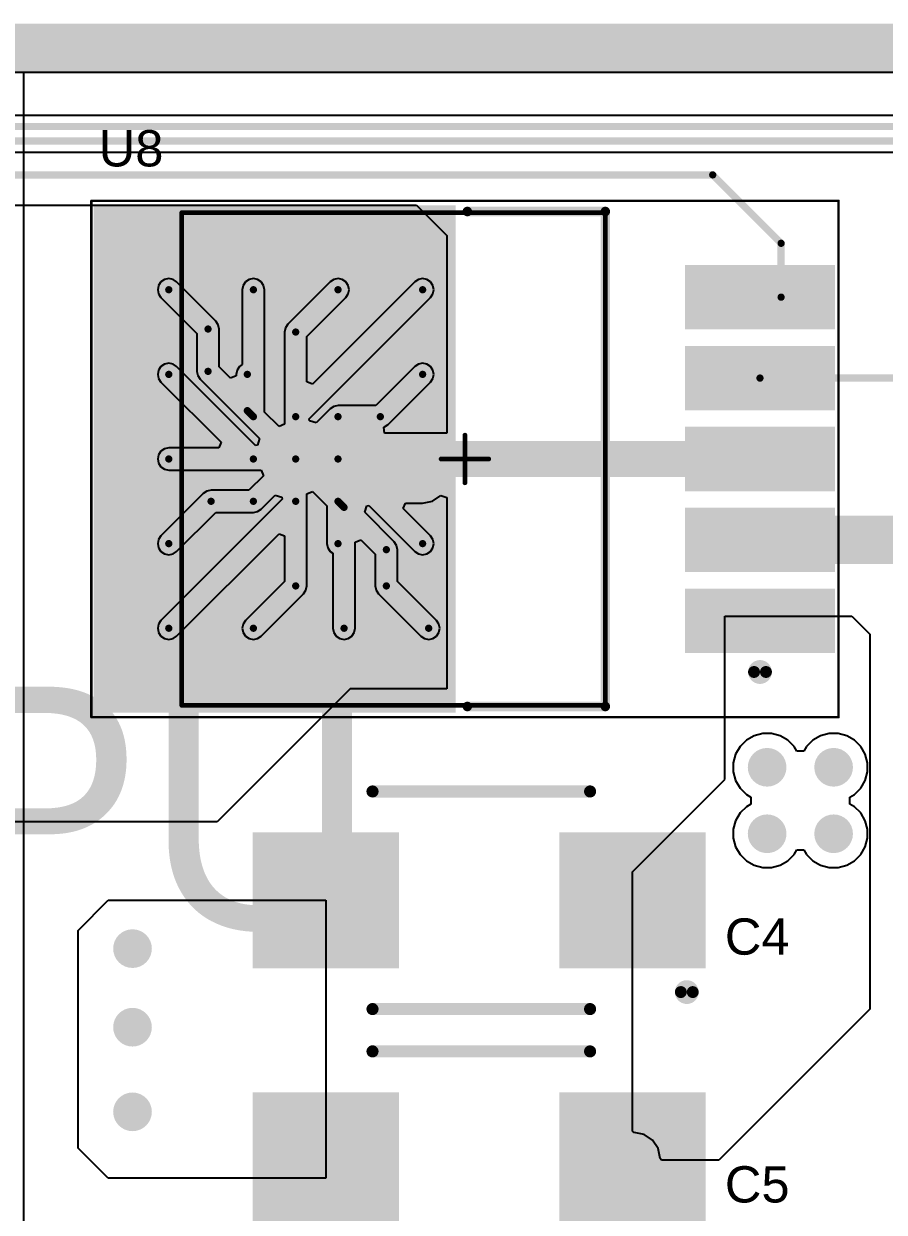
# Model space of a CAD drawing. Header units: millimetres. Extents: x -0.02 to 3.95, y -0.02 to 3.95.
# Drawn here: x 1.905 to 2.617, y 2.972 to 3.955 of the extents above; entities that cross this region are included whole.
import ezdxf

# ---------------------------------------------------------------- set-up
doc = ezdxf.new("R2010")
doc.units = ezdxf.units.MM
doc.header["$MEASUREMENT"] = 0
for name, color, linetype in [('BottomLayer', 5, 'Continuous'), ('InternalPlane1', 76, 'Continuous'), ('InternalPlane2', 16, 'Continuous'), ('Mechanical13', 56, 'Continuous'), ('Mechanical15', 56, 'Continuous'), ('TopLayer', 1, 'Continuous'), ('TopOverlay', 2, 'Continuous'), ('TopPaste', 8, 'Continuous'), ('TopSolder', 216, 'Continuous'), ('ViaHoleLayer', 16, 'Continuous')]:
    doc.layers.add(name, color=color, linetype=linetype)
doc.styles.add('Arial', font='', dxfattribs={"height": 0.2})
doc.styles.add('SciFly', font='', dxfattribs={"height": 0.2})
doc.styles.get('Arial').set_extended_font_data('Arial')
doc.styles.get('SciFly').set_extended_font_data('SciFly')

# ---------------------------------------------------------------- blocks, each defined once
blk = doc.blocks.new('2917__7343_M_______55')
at = {"layer": 'TopLayer'}
for points in [[(-0.05453, 0.0502), (0.05453, 0.0502), (0.05453, -0.0502), (-0.05453, -0.0502)], [(0.19902, 0.0502), (0.30807, 0.0502), (0.30807, -0.0502), (0.19902, -0.0502)]]:
    blk.add_hatch(color=1, dxfattribs=at).paths.add_polyline_path(points)
at = {"layer": 'TopPaste'}
for points in [[(-0.05453, 0.0502), (0.05453, 0.0502), (0.05453, -0.0502), (-0.05453, -0.0502)], [(0.19902, 0.0502), (0.30807, 0.0502), (0.30807, -0.0502), (0.19902, -0.0502)]]:
    blk.add_hatch(color=8, dxfattribs=at).paths.add_polyline_path(points)
at = {"layer": 'TopSolder'}
for points in [[(-0.06053, 0.0562), (0.06053, 0.0562), (0.06053, -0.0562), (-0.06053, -0.0562)], [(0.19302, 0.0562), (0.31407, 0.0562), (0.31407, -0.0562), (0.19302, -0.0562)]]:
    blk.add_hatch(color=216, dxfattribs=at).paths.add_polyline_path(points)
at = {"layer": 'TopOverlay', "const_width": 0.01}
for points in [[(0.215, 0.09), (0.035, 0.09)], [(0.215, -0.09), (0.035, -0.09)]]:
    blk.add_lwpolyline(points, dxfattribs=at)
at = {"layer": 'TopOverlay'}
for points, const_width in [([(0.0325, 0.09, 1), (0.0375, 0.09, 1)], 0.005), ([(0.2125, 0.09, 1), (0.2175, 0.09, 1)], 0.005), ([(-0.04008, 0.07594, 1), (-0.04992, 0.07594, 1)], 0.00984), ([(-0.05238, 0.07594, 1), (-0.04746, 0.07594, 1)], 0.00492), ([(-0.04254, 0.07594, 1), (-0.03762, 0.07594, 1)], 0.00492), ([(0.0325, -0.09, 1), (0.0375, -0.09, 1)], 0.005), ([(0.2125, -0.09, 1), (0.2175, -0.09, 1)], 0.005)]:
    blk.add_lwpolyline(points, format="xyb", close=True, dxfattribs=dict(at, const_width=const_width))
blk = doc.blocks.new('DPAK170P1435X457_6N_60')
at = {"layer": 'TopLayer'}
for points in [[(0.01378, -0.20374), (0.01378, 0.20374), (0.30118, 0.20374), (0.30118, -0.20374)], [(-0.3002, 0.11319), (-0.3002, 0.15453), (-0.18799, 0.15453), (-0.18799, 0.11319)], [(-0.3002, 0.04626), (-0.3002, 0.0876), (-0.18799, 0.0876), (-0.18799, 0.04626)], [(-0.3002, -0.02067), (-0.3002, 0.02067), (-0.18799, 0.02067), (-0.18799, -0.02067)], [(-0.3002, -0.0876), (-0.3002, -0.04626), (-0.18799, -0.04626), (-0.18799, -0.0876)], [(-0.3002, -0.15453), (-0.3002, -0.11319), (-0.18799, -0.11319), (-0.18799, -0.15453)]]:
    blk.add_hatch(color=1, dxfattribs=at).paths.add_polyline_path(points)
at = {"layer": 'TopPaste'}
for points in [[(0.01378, -0.20374), (0.01378, 0.20374), (0.30118, 0.20374), (0.30118, -0.20374)], [(-0.3002, 0.11319), (-0.3002, 0.15453), (-0.18799, 0.15453), (-0.18799, 0.11319)], [(-0.3002, 0.04626), (-0.3002, 0.0876), (-0.18799, 0.0876), (-0.18799, 0.04626)], [(-0.3002, -0.02067), (-0.3002, 0.02067), (-0.18799, 0.02067), (-0.18799, -0.02067)], [(-0.3002, -0.0876), (-0.3002, -0.04626), (-0.18799, -0.04626), (-0.18799, -0.0876)], [(-0.3002, -0.15453), (-0.3002, -0.11319), (-0.18799, -0.11319), (-0.18799, -0.15453)]]:
    blk.add_hatch(color=8, dxfattribs=at).paths.add_polyline_path(points)
at = {"layer": 'TopSolder'}
for points in [[(0.00778, -0.20974), (0.00778, 0.20974), (0.30718, 0.20974), (0.30718, -0.20974)], [(-0.3062, 0.10719), (-0.3062, 0.16053), (-0.18199, 0.16053), (-0.18199, 0.10719)], [(-0.3062, 0.04026), (-0.3062, 0.0936), (-0.18199, 0.0936), (-0.18199, 0.04026)], [(-0.3062, -0.02667), (-0.3062, 0.02667), (-0.18199, 0.02667), (-0.18199, -0.02667)], [(-0.3062, -0.0936), (-0.3062, -0.04026), (-0.18199, -0.04026), (-0.18199, -0.0936)], [(-0.3062, -0.16053), (-0.3062, -0.10719), (-0.18199, -0.10719), (-0.18199, -0.16053)]]:
    blk.add_hatch(color=216, dxfattribs=at).paths.add_polyline_path(points)
at = {"layer": 'Mechanical13', "const_width": 0.00394}
for points in [[(-0.11614, 0.20374), (-0.11614, -0.20374)], [(0.23425, 0.20374), (-0.11614, 0.20374)], [(0.23425, 0.20374), (0.23425, -0.20374)], [(0.23425, -0.20374), (-0.11614, -0.20374)]]:
    blk.add_lwpolyline(points, dxfattribs=at)
at = {"layer": 'Mechanical13', "const_width": 0.00197}
for points in [[(-0.11713, 0.20374, 1), (-0.11516, 0.20374, 1)], [(-0.11713, 0.20374, 1), (-0.11516, 0.20374, 1)], [(0.23327, 0.20374, 1), (0.23524, 0.20374, 1)], [(0.23327, 0.20374, 1), (0.23524, 0.20374, 1)], [(-0.11713, -0.20374, 1), (-0.11516, -0.20374, 1)], [(-0.11713, -0.20374, 1), (-0.11516, -0.20374, 1)], [(0.23327, -0.20374, 1), (0.23524, -0.20374, 1)], [(0.23327, -0.20374, 1), (0.23524, -0.20374, 1)]]:
    blk.add_lwpolyline(points, format="xyb", close=True, dxfattribs=at)
at = {"layer": 'Mechanical15'}
for points, const_width in [([(-0.30906, 0.21358), (-0.30906, -0.21358)], 0.00197), ([(0.30906, 0.21358), (-0.30906, 0.21358)], 0.00197), ([(0.30906, 0.21358), (0.30906, -0.21358)], 0.00197), ([(0, 0.01969), (0, -0.01969)], 0.00394), ([(0.01969, 0), (-0.01969, 0)], 0.00394), ([(0.30906, -0.21358), (-0.30906, -0.21358)], 0.00197)]:
    blk.add_lwpolyline(points, dxfattribs=dict(at, const_width=const_width))
for points, const_width in [([(-0.30955, 0.21358, 1), (-0.30856, 0.21358, 1)], 0.000984), ([(-0.30955, 0.21358, 1), (-0.30856, 0.21358, 1)], 0.000984), ([(0.30856, 0.21358, 1), (0.30955, 0.21358, 1)], 0.000984), ([(0.30856, 0.21358, 1), (0.30955, 0.21358, 1)], 0.000984), ([(-0.00098, 0.01969, 1), (0.00098, 0.01969, 1)], 0.00197), ([(-0.02067, 0, 1), (-0.0187, 0, 1)], 0.00197), ([(0.0187, 0, 1), (0.02067, 0, 1)], 0.00197), ([(-0.00098, -0.01969, 1), (0.00098, -0.01969, 1)], 0.00197), ([(-0.30955, -0.21358, 1), (-0.30856, -0.21358, 1)], 0.000984), ([(-0.30955, -0.21358, 1), (-0.30856, -0.21358, 1)], 0.000984), ([(0.30856, -0.21358, 1), (0.30955, -0.21358, 1)], 0.000984), ([(0.30856, -0.21358, 1), (0.30955, -0.21358, 1)], 0.000984)]:
    blk.add_lwpolyline(points, format="xyb", close=True, dxfattribs=dict(at, const_width=const_width))
at = {"layer": 'TopOverlay', "const_width": 0.00787}
for points in [[(-0.00197, 0.20472), (-0.11614, 0.20472)], [(-0.11614, 0.20472), (-0.11614, -0.20472)], [(-0.00197, -0.20472), (-0.11614, -0.20472)]]:
    blk.add_lwpolyline(points, dxfattribs=at)
at = {"layer": 'TopOverlay'}
for points, const_width in [([(-0.11811, 0.20472, 1), (-0.11417, 0.20472, 1)], 0.00394), ([(-0.11811, 0.20472, 1), (-0.11417, 0.20472, 1)], 0.00394), ([(-0.00394, 0.20472, 1), (0, 0.20472, 1)], 0.00394), ([(-0.23917, 0.17618, 1), (-0.24902, 0.17618, 1)], 0.00984), ([(-0.25148, 0.17618, 1), (-0.24656, 0.17618, 1)], 0.00492), ([(-0.24163, 0.17618, 1), (-0.23671, 0.17618, 1)], 0.00492), ([(-0.11811, -0.20472, 1), (-0.11417, -0.20472, 1)], 0.00394), ([(-0.11811, -0.20472, 1), (-0.11417, -0.20472, 1)], 0.00394), ([(-0.00394, -0.20472, 1), (0, -0.20472, 1)], 0.00394)]:
    blk.add_lwpolyline(points, format="xyb", close=True, dxfattribs=dict(at, const_width=const_width))
blk = doc.blocks.new('2917__7343_M_______107')
at = {"layer": 'TopLayer'}
for points in [[(-0.05453, 0.0502), (0.05453, 0.0502), (0.05453, -0.0502), (-0.05453, -0.0502)], [(0.19902, 0.0502), (0.30807, 0.0502), (0.30807, -0.0502), (0.19902, -0.0502)]]:
    blk.add_hatch(color=1, dxfattribs=at).paths.add_polyline_path(points)
at = {"layer": 'TopPaste'}
for points in [[(-0.05453, 0.0502), (0.05453, 0.0502), (0.05453, -0.0502), (-0.05453, -0.0502)], [(0.19902, 0.0502), (0.30807, 0.0502), (0.30807, -0.0502), (0.19902, -0.0502)]]:
    blk.add_hatch(color=8, dxfattribs=at).paths.add_polyline_path(points)
at = {"layer": 'TopSolder'}
for points in [[(-0.06053, 0.0562), (0.06053, 0.0562), (0.06053, -0.0562), (-0.06053, -0.0562)], [(0.19302, 0.0562), (0.31407, 0.0562), (0.31407, -0.0562), (0.19302, -0.0562)]]:
    blk.add_hatch(color=216, dxfattribs=at).paths.add_polyline_path(points)
at = {"layer": 'TopOverlay', "const_width": 0.01}
for points in [[(0.215, 0.09), (0.035, 0.09)], [(0.215, -0.09), (0.035, -0.09)]]:
    blk.add_lwpolyline(points, dxfattribs=at)
at = {"layer": 'TopOverlay'}
for points, const_width in [([(0.0325, 0.09, 1), (0.0375, 0.09, 1)], 0.005), ([(0.2125, 0.09, 1), (0.2175, 0.09, 1)], 0.005), ([(-0.04008, 0.07594, 1), (-0.04992, 0.07594, 1)], 0.00984), ([(-0.05238, 0.07594, 1), (-0.04746, 0.07594, 1)], 0.00492), ([(-0.04254, 0.07594, 1), (-0.03762, 0.07594, 1)], 0.00492), ([(0.0325, -0.09, 1), (0.0375, -0.09, 1)], 0.005), ([(0.2125, -0.09, 1), (0.2175, -0.09, 1)], 0.005)]:
    blk.add_lwpolyline(points, format="xyb", close=True, dxfattribs=dict(at, const_width=const_width))

msp = doc.modelspace()

# ---------------------------------------------------------------- hatches: boundary and pattern name
at = {"layer": 'BottomLayer'}
h = msp.add_hatch(color=5, dxfattribs=at)
edge = h.paths.add_edge_path()
edge.add_arc((2.025, 3.735), 0.016, 0, 360)
h = msp.add_hatch(color=5, dxfattribs=at)
edge = h.paths.add_edge_path()
edge.add_arc((2.095, 3.735), 0.016, 0, 360)
h = msp.add_hatch(color=5, dxfattribs=at)
edge = h.paths.add_edge_path()
edge.add_arc((2.165, 3.735), 0.016, 0, 360)
h = msp.add_hatch(color=5, dxfattribs=at)
edge = h.paths.add_edge_path()
edge.add_arc((2.235, 3.735), 0.016, 0, 360)
h = msp.add_hatch(color=5, dxfattribs=at)
edge = h.paths.add_edge_path()
edge.add_arc((2.025, 3.665), 0.016, 0, 360)
h = msp.add_hatch(color=5, dxfattribs=at)
edge = h.paths.add_edge_path()
edge.add_arc((2.09, 3.665), 0.016, 0, 360)
h = msp.add_hatch(color=5, dxfattribs=at)
edge = h.paths.add_edge_path()
edge.add_arc((2.165, 3.665), 0.016, 0, 360)
h = msp.add_hatch(color=5, dxfattribs=at)
edge = h.paths.add_edge_path()
edge.add_arc((2.235, 3.665), 0.016, 0, 360)
h = msp.add_hatch(color=5, dxfattribs=at)
edge = h.paths.add_edge_path()
edge.add_arc((2.025, 3.595), 0.016, 0, 360)
h = msp.add_hatch(color=5, dxfattribs=at)
edge = h.paths.add_edge_path()
edge.add_arc((2.095, 3.595), 0.016, 0, 360)
h = msp.add_hatch(color=5, dxfattribs=at)
edge = h.paths.add_edge_path()
edge.add_arc((2.165, 3.595), 0.016, 0, 360)
h = msp.add_hatch(color=5, dxfattribs=at)
edge = h.paths.add_edge_path()
edge.add_arc((2.235, 3.595), 0.016, 0, 360)
h = msp.add_hatch(color=5, dxfattribs=at)
edge = h.paths.add_edge_path()
edge.add_arc((2.025, 3.525), 0.016, 0, 360)
h = msp.add_hatch(color=5, dxfattribs=at)
edge = h.paths.add_edge_path()
edge.add_arc((2.095, 3.525), 0.016, 0, 360)
h = msp.add_hatch(color=5, dxfattribs=at)
edge = h.paths.add_edge_path()
edge.add_arc((2.165, 3.525), 0.016, 0, 360)
h = msp.add_hatch(color=5, dxfattribs=at)
edge = h.paths.add_edge_path()
edge.add_arc((2.235, 3.525), 0.016, 0, 360)
h = msp.add_hatch(color=5, dxfattribs=at)
edge = h.paths.add_edge_path()
edge.add_arc((2.025, 3.455), 0.016, 0, 360)
h = msp.add_hatch(color=5, dxfattribs=at)
edge = h.paths.add_edge_path()
edge.add_arc((2.095, 3.455), 0.016, 0, 360)
h = msp.add_hatch(color=5, dxfattribs=at)
edge = h.paths.add_edge_path()
edge.add_arc((2.165, 3.455), 0.016, 0, 360)
h = msp.add_hatch(color=5, dxfattribs=at)
edge = h.paths.add_edge_path()
edge.add_arc((2.235, 3.455), 0.016, 0, 360)
h = msp.add_hatch(color=5, dxfattribs=at)
edge = h.paths.add_edge_path()
edge.add_arc((2.52, 3.34), 0.016, 0, 360)
h = msp.add_hatch(color=5, dxfattribs=at)
edge = h.paths.add_edge_path()
edge.add_arc((2.575, 3.34), 0.016, 0, 360)
h = msp.add_hatch(color=5, dxfattribs=at)
edge = h.paths.add_edge_path()
edge.add_arc((2.52, 3.285), 0.016, 0, 360)
h = msp.add_hatch(color=5, dxfattribs=at)
edge = h.paths.add_edge_path()
edge.add_arc((2.575, 3.285), 0.016, 0, 360)
h = msp.add_hatch(color=5, dxfattribs=at)
edge = h.paths.add_edge_path()
edge.add_arc((1.995, 3.19), 0.016, 0, 360)
h = msp.add_hatch(color=5, dxfattribs=at)
edge = h.paths.add_edge_path()
edge.add_arc((1.995, 3.125), 0.016, 0, 360)
h = msp.add_hatch(color=5, dxfattribs=at)
edge = h.paths.add_edge_path()
edge.add_arc((1.995, 3.055), 0.016, 0, 360)
at = {"layer": 'InternalPlane1'}
h = msp.add_hatch(color=76, dxfattribs=at)
edge = h.paths.add_edge_path()
edge.add_arc((2.52, 3.34), 0.01584, 0, 360)
h = msp.add_hatch(color=76, dxfattribs=at)
edge = h.paths.add_edge_path()
edge.add_arc((2.575, 3.34), 0.01584, 0, 360)
h = msp.add_hatch(color=76, dxfattribs=at)
edge = h.paths.add_edge_path()
edge.add_arc((2.52, 3.285), 0.01584, 0, 360)
h = msp.add_hatch(color=76, dxfattribs=at)
edge = h.paths.add_edge_path()
edge.add_arc((2.575, 3.285), 0.01584, 0, 360)
at = {"layer": 'InternalPlane2'}
h = msp.add_hatch(color=16, dxfattribs=at)
edge = h.paths.add_edge_path()
edge.add_arc((2.025, 3.735), 0.01584, 0, 360)
h = msp.add_hatch(color=16, dxfattribs=at)
edge = h.paths.add_edge_path()
edge.add_arc((2.095, 3.735), 0.01584, 0, 360)
h = msp.add_hatch(color=16, dxfattribs=at)
edge = h.paths.add_edge_path()
edge.add_arc((2.165, 3.735), 0.01584, 0, 360)
h = msp.add_hatch(color=16, dxfattribs=at)
edge = h.paths.add_edge_path()
edge.add_arc((2.235, 3.735), 0.01584, 0, 360)
h = msp.add_hatch(color=16, dxfattribs=at)
edge = h.paths.add_edge_path()
edge.add_arc((2.025, 3.665), 0.01584, 0, 360)
h = msp.add_hatch(color=16, dxfattribs=at)
edge = h.paths.add_edge_path()
edge.add_arc((2.09, 3.665), 0.01584, 0, 360)
h = msp.add_hatch(color=16, dxfattribs=at)
edge = h.paths.add_edge_path()
edge.add_arc((2.165, 3.665), 0.01584, 0, 360)
h = msp.add_hatch(color=16, dxfattribs=at)
edge = h.paths.add_edge_path()
edge.add_arc((2.235, 3.665), 0.01584, 0, 360)
h = msp.add_hatch(color=16, dxfattribs=at)
edge = h.paths.add_edge_path()
edge.add_arc((2.025, 3.595), 0.01584, 0, 360)
h = msp.add_hatch(color=16, dxfattribs=at)
edge = h.paths.add_edge_path()
edge.add_arc((2.095, 3.595), 0.01584, 0, 360)
h = msp.add_hatch(color=16, dxfattribs=at)
edge = h.paths.add_edge_path()
edge.add_arc((2.165, 3.595), 0.01584, 0, 360)
h = msp.add_hatch(color=16, dxfattribs=at)
edge = h.paths.add_edge_path()
edge.add_arc((2.235, 3.595), 0.01584, 0, 360)
h = msp.add_hatch(color=16, dxfattribs=at)
edge = h.paths.add_edge_path()
edge.add_arc((2.025, 3.525), 0.01584, 0, 360)
h = msp.add_hatch(color=16, dxfattribs=at)
edge = h.paths.add_edge_path()
edge.add_arc((2.095, 3.525), 0.01584, 0, 360)
h = msp.add_hatch(color=16, dxfattribs=at)
edge = h.paths.add_edge_path()
edge.add_arc((2.165, 3.525), 0.01584, 0, 360)
h = msp.add_hatch(color=16, dxfattribs=at)
edge = h.paths.add_edge_path()
edge.add_arc((2.235, 3.525), 0.01584, 0, 360)
h = msp.add_hatch(color=16, dxfattribs=at)
edge = h.paths.add_edge_path()
edge.add_arc((2.025, 3.455), 0.01584, 0, 360)
h = msp.add_hatch(color=16, dxfattribs=at)
edge = h.paths.add_edge_path()
edge.add_arc((2.095, 3.455), 0.01584, 0, 360)
h = msp.add_hatch(color=16, dxfattribs=at)
edge = h.paths.add_edge_path()
edge.add_arc((2.165, 3.455), 0.01584, 0, 360)
h = msp.add_hatch(color=16, dxfattribs=at)
edge = h.paths.add_edge_path()
edge.add_arc((2.235, 3.455), 0.01584, 0, 360)
h = msp.add_hatch(color=16, dxfattribs=at)
edge = h.paths.add_edge_path()
edge.add_arc((1.995, 3.19), 0.01584, 0, 360)
h = msp.add_hatch(color=16, dxfattribs=at)
edge = h.paths.add_edge_path()
edge.add_arc((1.995, 3.125), 0.01584, 0, 360)
h = msp.add_hatch(color=16, dxfattribs=at)
edge = h.paths.add_edge_path()
edge.add_arc((1.995, 3.055), 0.01584, 0, 360)
at = {"layer": 'TopLayer'}
h = msp.add_hatch(color=1, dxfattribs=at)
edge = h.paths.add_edge_path()
edge.add_arc((2.025, 3.735), 0.016, 0, 360)
h = msp.add_hatch(color=1, dxfattribs=at)
edge = h.paths.add_edge_path()
edge.add_arc((2.095, 3.735), 0.016, 0, 360)
h = msp.add_hatch(color=1, dxfattribs=at)
edge = h.paths.add_edge_path()
edge.add_arc((2.165, 3.735), 0.016, 0, 360)
h = msp.add_hatch(color=1, dxfattribs=at)
edge = h.paths.add_edge_path()
edge.add_arc((2.235, 3.735), 0.016, 0, 360)
h = msp.add_hatch(color=1, dxfattribs=at)
edge = h.paths.add_edge_path()
edge.add_arc((2.025, 3.665), 0.016, 0, 360)
h = msp.add_hatch(color=1, dxfattribs=at)
edge = h.paths.add_edge_path()
edge.add_arc((2.09, 3.665), 0.016, 0, 360)
h = msp.add_hatch(color=1, dxfattribs=at)
edge = h.paths.add_edge_path()
edge.add_arc((2.165, 3.665), 0.016, 0, 360)
h = msp.add_hatch(color=1, dxfattribs=at)
edge = h.paths.add_edge_path()
edge.add_arc((2.235, 3.665), 0.016, 0, 360)
h = msp.add_hatch(color=1, dxfattribs=at)
edge = h.paths.add_edge_path()
edge.add_arc((2.025, 3.595), 0.016, 0, 360)
h = msp.add_hatch(color=1, dxfattribs=at)
edge = h.paths.add_edge_path()
edge.add_arc((2.095, 3.595), 0.016, 0, 360)
h = msp.add_hatch(color=1, dxfattribs=at)
edge = h.paths.add_edge_path()
edge.add_arc((2.165, 3.595), 0.016, 0, 360)
h = msp.add_hatch(color=1, dxfattribs=at)
edge = h.paths.add_edge_path()
edge.add_arc((2.235, 3.595), 0.016, 0, 360)
h = msp.add_hatch(color=1, dxfattribs=at)
edge = h.paths.add_edge_path()
edge.add_arc((2.025, 3.525), 0.016, 0, 360)
h = msp.add_hatch(color=1, dxfattribs=at)
edge = h.paths.add_edge_path()
edge.add_arc((2.095, 3.525), 0.016, 0, 360)
h = msp.add_hatch(color=1, dxfattribs=at)
edge = h.paths.add_edge_path()
edge.add_arc((2.165, 3.525), 0.016, 0, 360)
h = msp.add_hatch(color=1, dxfattribs=at)
edge = h.paths.add_edge_path()
edge.add_arc((2.235, 3.525), 0.016, 0, 360)
h = msp.add_hatch(color=1, dxfattribs=at)
edge = h.paths.add_edge_path()
edge.add_arc((2.025, 3.455), 0.016, 0, 360)
h = msp.add_hatch(color=1, dxfattribs=at)
edge = h.paths.add_edge_path()
edge.add_arc((2.095, 3.455), 0.016, 0, 360)
h = msp.add_hatch(color=1, dxfattribs=at)
edge = h.paths.add_edge_path()
edge.add_arc((2.165, 3.455), 0.016, 0, 360)
h = msp.add_hatch(color=1, dxfattribs=at)
edge = h.paths.add_edge_path()
edge.add_arc((2.235, 3.455), 0.016, 0, 360)
h = msp.add_hatch(color=1, dxfattribs=at)
edge = h.paths.add_edge_path()
edge.add_arc((2.52, 3.34), 0.016, 0, 360)
h = msp.add_hatch(color=1, dxfattribs=at)
edge = h.paths.add_edge_path()
edge.add_arc((2.575, 3.34), 0.016, 0, 360)
h = msp.add_hatch(color=1, dxfattribs=at)
edge = h.paths.add_edge_path()
edge.add_arc((2.52, 3.285), 0.016, 0, 360)
h = msp.add_hatch(color=1, dxfattribs=at)
edge = h.paths.add_edge_path()
edge.add_arc((2.575, 3.285), 0.016, 0, 360)
h = msp.add_hatch(color=1, dxfattribs=at)
edge = h.paths.add_edge_path()
edge.add_arc((1.995, 3.19), 0.016, 0, 360)
h = msp.add_hatch(color=1, dxfattribs=at)
edge = h.paths.add_edge_path()
edge.add_arc((1.995, 3.125), 0.016, 0, 360)
h = msp.add_hatch(color=1, dxfattribs=at)
edge = h.paths.add_edge_path()
edge.add_arc((1.995, 3.055), 0.016, 0, 360)
at = {"layer": 'ViaHoleLayer'}
h = msp.add_hatch(color=16, dxfattribs=at)
edge = h.paths.add_edge_path()
edge.add_arc((2.025, 3.735), 0.00984, 0, 360)
h = msp.add_hatch(color=16, dxfattribs=at)
edge = h.paths.add_edge_path()
edge.add_arc((2.095, 3.735), 0.00984, 0, 360)
h = msp.add_hatch(color=16, dxfattribs=at)
edge = h.paths.add_edge_path()
edge.add_arc((2.165, 3.735), 0.00984, 0, 360)
h = msp.add_hatch(color=16, dxfattribs=at)
edge = h.paths.add_edge_path()
edge.add_arc((2.235, 3.735), 0.00984, 0, 360)
h = msp.add_hatch(color=16, dxfattribs=at)
edge = h.paths.add_edge_path()
edge.add_arc((2.025, 3.665), 0.00984, 0, 360)
h = msp.add_hatch(color=16, dxfattribs=at)
edge = h.paths.add_edge_path()
edge.add_arc((2.09, 3.665), 0.00984, 0, 360)
h = msp.add_hatch(color=16, dxfattribs=at)
edge = h.paths.add_edge_path()
edge.add_arc((2.165, 3.665), 0.00984, 0, 360)
h = msp.add_hatch(color=16, dxfattribs=at)
edge = h.paths.add_edge_path()
edge.add_arc((2.235, 3.665), 0.00984, 0, 360)
h = msp.add_hatch(color=16, dxfattribs=at)
edge = h.paths.add_edge_path()
edge.add_arc((2.025, 3.595), 0.00984, 0, 360)
h = msp.add_hatch(color=16, dxfattribs=at)
edge = h.paths.add_edge_path()
edge.add_arc((2.095, 3.595), 0.00984, 0, 360)
h = msp.add_hatch(color=16, dxfattribs=at)
edge = h.paths.add_edge_path()
edge.add_arc((2.165, 3.595), 0.00984, 0, 360)
h = msp.add_hatch(color=16, dxfattribs=at)
edge = h.paths.add_edge_path()
edge.add_arc((2.235, 3.595), 0.00984, 0, 360)
h = msp.add_hatch(color=16, dxfattribs=at)
edge = h.paths.add_edge_path()
edge.add_arc((2.025, 3.525), 0.00984, 0, 360)
h = msp.add_hatch(color=16, dxfattribs=at)
edge = h.paths.add_edge_path()
edge.add_arc((2.095, 3.525), 0.00984, 0, 360)
h = msp.add_hatch(color=16, dxfattribs=at)
edge = h.paths.add_edge_path()
edge.add_arc((2.165, 3.525), 0.00984, 0, 360)
h = msp.add_hatch(color=16, dxfattribs=at)
edge = h.paths.add_edge_path()
edge.add_arc((2.235, 3.525), 0.00984, 0, 360)
h = msp.add_hatch(color=16, dxfattribs=at)
edge = h.paths.add_edge_path()
edge.add_arc((2.025, 3.455), 0.00984, 0, 360)
h = msp.add_hatch(color=16, dxfattribs=at)
edge = h.paths.add_edge_path()
edge.add_arc((2.095, 3.455), 0.00984, 0, 360)
h = msp.add_hatch(color=16, dxfattribs=at)
edge = h.paths.add_edge_path()
edge.add_arc((2.165, 3.455), 0.00984, 0, 360)
h = msp.add_hatch(color=16, dxfattribs=at)
edge = h.paths.add_edge_path()
edge.add_arc((2.235, 3.455), 0.00984, 0, 360)
h = msp.add_hatch(color=16, dxfattribs=at)
edge = h.paths.add_edge_path()
edge.add_arc((2.52, 3.34), 0.00984, 0, 360)
h = msp.add_hatch(color=16, dxfattribs=at)
edge = h.paths.add_edge_path()
edge.add_arc((2.575, 3.34), 0.00984, 0, 360)
h = msp.add_hatch(color=16, dxfattribs=at)
edge = h.paths.add_edge_path()
edge.add_arc((2.52, 3.285), 0.00984, 0, 360)
h = msp.add_hatch(color=16, dxfattribs=at)
edge = h.paths.add_edge_path()
edge.add_arc((2.575, 3.285), 0.00984, 0, 360)
h = msp.add_hatch(color=16, dxfattribs=at)
edge = h.paths.add_edge_path()
edge.add_arc((1.995, 3.19), 0.00984, 0, 360)
h = msp.add_hatch(color=16, dxfattribs=at)
edge = h.paths.add_edge_path()
edge.add_arc((1.995, 3.125), 0.00984, 0, 360)
h = msp.add_hatch(color=16, dxfattribs=at)
edge = h.paths.add_edge_path()
edge.add_arc((1.995, 3.055), 0.00984, 0, 360)

# ---------------------------------------------------------------- linework, layer by layer
at = {"layer": 'BottomLayer'}
for p, q in [((0.3, 3.915), (3.64015, 3.91485)), ((3.47, 3.87918), (1.71, 3.87918)), ((1.71877, 3.84882), (3.45771, 3.84882)), ((2.50281, 3.36241), (2.49759, 3.35719)), ((2.50919, 3.36609), (2.50281, 3.36241)), ((2.51631, 3.368), (2.50919, 3.36609)), ((2.52369, 3.368), (2.51631, 3.368)), ((2.53081, 3.36609), (2.52369, 3.368)), ((2.53719, 3.36241), (2.53081, 3.36609)), ((2.54241, 3.35719), (2.53719, 3.36241)), ((2.55781, 3.36241), (2.55259, 3.35719)), ((2.56419, 3.36609), (2.55781, 3.36241)), ((2.57131, 3.368), (2.56419, 3.36609)), ((2.57869, 3.368), (2.57131, 3.368)), ((2.58581, 3.36609), (2.57869, 3.368)), ((2.59219, 3.36241), (2.58581, 3.36609)), ((2.59741, 3.35719), (2.59219, 3.36241)), ((2.49759, 3.35719), (2.49391, 3.35081)), ((2.54461, 3.35337), (2.54241, 3.35719)), ((2.55039, 3.35337), (2.54461, 3.35337)), ((2.55259, 3.35719), (2.55039, 3.35337)), ((2.60109, 3.35081), (2.59741, 3.35719)), ((2.49391, 3.35081), (2.492, 3.34369)), ((2.492, 3.34369), (2.492, 3.33631)), ((2.603, 3.34369), (2.60109, 3.35081)), ((2.603, 3.33631), (2.603, 3.34369)), ((2.492, 3.33631), (2.49391, 3.32919)), ((2.60109, 3.32919), (2.603, 3.33631)), ((2.49391, 3.32919), (2.49759, 3.32281)), ((2.49759, 3.32281), (2.50281, 3.31759)), ((2.59219, 3.31759), (2.59741, 3.32281)), ((2.59741, 3.32281), (2.60109, 3.32919)), ((2.50281, 3.31759), (2.50663, 3.31539)), ((2.50663, 3.31539), (2.50663, 3.30961)), ((2.58837, 3.31539), (2.59219, 3.31759)), ((2.58837, 3.30961), (2.58837, 3.31539)), ((2.50281, 3.30741), (2.49759, 3.30219)), ((2.50663, 3.30961), (2.50281, 3.30741)), ((2.59219, 3.30741), (2.58837, 3.30961)), ((2.59741, 3.30219), (2.59219, 3.30741)), ((2.49391, 3.29581), (2.492, 3.28869)), ((2.49759, 3.30219), (2.49391, 3.29581)), ((2.60109, 3.29581), (2.59741, 3.30219)), ((2.603, 3.28869), (2.60109, 3.29581)), ((2.492, 3.28869), (2.492, 3.28131)), ((2.603, 3.28131), (2.603, 3.28869)), ((2.492, 3.28131), (2.49391, 3.27419)), ((2.49391, 3.27419), (2.49759, 3.26781)), ((2.59741, 3.26781), (2.60109, 3.27419)), ((2.60109, 3.27419), (2.603, 3.28131)), ((2.49759, 3.26781), (2.50281, 3.26259)), ((2.53719, 3.26259), (2.54241, 3.26781)), ((2.54241, 3.26781), (2.54461, 3.27163)), ((2.54461, 3.27163), (2.55039, 3.27163)), ((2.55039, 3.27163), (2.55259, 3.26781)), ((2.55259, 3.26781), (2.55781, 3.26259)), ((2.59219, 3.26259), (2.59741, 3.26781)), ((2.50281, 3.26259), (2.50919, 3.25891)), ((2.50919, 3.25891), (2.51631, 3.257)), ((2.51631, 3.257), (2.52369, 3.257)), ((2.52369, 3.257), (2.53081, 3.25891)), ((2.53081, 3.25891), (2.53719, 3.26259)), ((2.55781, 3.26259), (2.56419, 3.25891)), ((2.56419, 3.25891), (2.57131, 3.257)), ((2.57131, 3.257), (2.57869, 3.257)), ((2.57869, 3.257), (2.58581, 3.25891)), ((2.58581, 3.25891), (2.59219, 3.26259))]:
    msp.add_line(p, q, dxfattribs=at)
at = {"layer": 'BottomLayer', "const_width": 0.006}
for points in [[(1.71, 3.87), (3.47, 3.87)], [(1.71497, 3.858), (3.46151, 3.858)]]:
    msp.add_lwpolyline(points, dxfattribs=at)
at = {"layer": 'InternalPlane1'}
msp.add_line((0.165, 3.9149), (3.77536, 3.9149), dxfattribs=at)
at = {"layer": 'InternalPlane1', "const_width": 0.04}
msp.add_lwpolyline([(0.165, 3.935), (3.77536, 3.935)], dxfattribs=at)
at = {"layer": 'InternalPlane2'}
for p, q in [((1.90509, 0.65), (1.90509, 3.9149)), ((1.90509, 3.9149), (3.77536, 3.9149))]:
    msp.add_line(p, q, dxfattribs=at)
at = {"layer": 'InternalPlane2', "const_width": 0.04}
msp.add_lwpolyline([(0.165, 3.935), (3.77536, 3.935)], dxfattribs=at)
at = {"layer": 'TopLayer'}
for p, q in [((1.755, 3.805), (2.23, 3.805)), ((2.23, 3.805), (2.255, 3.78)), ((2.255, 3.78), (2.255, 3.61641)), ((2.01652, 3.73851), (2.01582, 3.735)), ((2.01851, 3.74149), (2.01652, 3.73851)), ((2.02149, 3.74348), (2.01851, 3.74149)), ((2.025, 3.74418), (2.02149, 3.74348)), ((2.02851, 3.74348), (2.025, 3.74418)), ((2.03149, 3.74149), (2.02851, 3.74348)), ((2.06399, 3.70899), (2.03149, 3.74149)), ((2.08652, 3.73851), (2.08582, 3.735)), ((2.08851, 3.74149), (2.08652, 3.73851)), ((2.09149, 3.74348), (2.08851, 3.74149)), ((2.095, 3.74418), (2.09149, 3.74348)), ((2.09851, 3.74348), (2.095, 3.74418)), ((2.10149, 3.74149), (2.09851, 3.74348)), ((2.10348, 3.73851), (2.10149, 3.74149)), ((2.10418, 3.735), (2.10348, 3.73851)), ((2.15851, 3.74149), (2.12351, 3.70649)), ((2.22851, 3.74149), (2.1438, 3.65677)), ((2.16149, 3.74348), (2.15851, 3.74149)), ((2.165, 3.74418), (2.16149, 3.74348)), ((2.16851, 3.74348), (2.165, 3.74418)), ((2.17149, 3.74149), (2.16851, 3.74348)), ((2.17348, 3.73851), (2.17149, 3.74149)), ((2.17418, 3.735), (2.17348, 3.73851)), ((2.23149, 3.74348), (2.22851, 3.74149)), ((2.235, 3.74418), (2.23149, 3.74348)), ((2.23851, 3.74348), (2.235, 3.74418)), ((2.24149, 3.74149), (2.23851, 3.74348)), ((2.24348, 3.73851), (2.24149, 3.74149)), ((2.24418, 3.735), (2.24348, 3.73851)), ((2.01582, 3.735), (2.01652, 3.73149)), ((2.01652, 3.73149), (2.01851, 3.72851)), ((2.01851, 3.72851), (2.04832, 3.6987)), ((2.08582, 3.735), (2.08582, 3.67303)), ((2.10418, 3.6338), (2.10418, 3.735)), ((2.13918, 3.6962), (2.17149, 3.72851)), ((2.14123, 3.62825), (2.24149, 3.72851)), ((2.17149, 3.72851), (2.17348, 3.73149)), ((2.17348, 3.73149), (2.17418, 3.735)), ((2.24149, 3.72851), (2.24348, 3.73149)), ((2.24348, 3.73149), (2.24418, 3.735)), ((2.06598, 3.70601), (2.06399, 3.70899)), ((2.12351, 3.70649), (2.12152, 3.70351)), ((2.04832, 3.6987), (2.04832, 3.6675)), ((2.06668, 3.7025), (2.06598, 3.70601)), ((2.06668, 3.6713), (2.06668, 3.7025)), ((2.12152, 3.70351), (2.12082, 3.7)), ((2.12082, 3.7), (2.12082, 3.62369)), ((2.13918, 3.65869), (2.13918, 3.6962)), ((2.01652, 3.66851), (2.01582, 3.665)), ((2.01851, 3.67149), (2.01652, 3.66851)), ((2.02149, 3.67348), (2.01851, 3.67149)), ((2.025, 3.67418), (2.02149, 3.67348)), ((2.02851, 3.67348), (2.025, 3.67418)), ((2.03149, 3.67149), (2.02851, 3.67348)), ((2.09675, 3.60623), (2.03149, 3.67149)), ((2.04832, 3.6675), (2.04902, 3.66399)), ((2.0762, 3.66177), (2.06668, 3.6713)), ((2.08152, 3.66851), (2.08082, 3.665)), ((2.08351, 3.67149), (2.08152, 3.66851)), ((2.08582, 3.67303), (2.08351, 3.67149)), ((2.22851, 3.67149), (2.1962, 3.63918)), ((2.23149, 3.67348), (2.22851, 3.67149)), ((2.235, 3.67418), (2.23149, 3.67348)), ((2.23851, 3.67348), (2.235, 3.67418)), ((2.24149, 3.67149), (2.23851, 3.67348)), ((2.24348, 3.66851), (2.24149, 3.67149)), ((2.24418, 3.665), (2.24348, 3.66851)), ((2.01582, 3.665), (2.01652, 3.66149)), ((2.01652, 3.66149), (2.01851, 3.65851)), ((2.01851, 3.65851), (2.06823, 3.6088)), ((2.04902, 3.66399), (2.05101, 3.66101)), ((2.05101, 3.66101), (2.08351, 3.62851)), ((2.08082, 3.66369), (2.0762, 3.66177)), ((2.08082, 3.665), (2.08082, 3.66369)), ((2.1438, 3.65677), (2.13918, 3.65869)), ((2.20649, 3.62351), (2.24149, 3.65851)), ((2.24149, 3.65851), (2.24348, 3.66149)), ((2.24348, 3.66149), (2.24418, 3.665)), ((2.16149, 3.63848), (2.15851, 3.63649)), ((2.165, 3.63918), (2.16149, 3.63848)), ((2.1962, 3.63918), (2.165, 3.63918)), ((2.08351, 3.62851), (2.10017, 3.61185)), ((2.1162, 3.62177), (2.10418, 3.6338)), ((2.1415, 3.62655), (2.14123, 3.62825)), ((2.15851, 3.63649), (2.14685, 3.62483)), ((2.12082, 3.62369), (2.1162, 3.62177)), ((2.14685, 3.62483), (2.1415, 3.62655)), ((2.20295, 3.62141), (2.20351, 3.62152)), ((2.20345, 3.61641), (2.20295, 3.62141)), ((2.20351, 3.62152), (2.20649, 3.62351)), ((2.06823, 3.6088), (2.06631, 3.60418)), ((2.10017, 3.61185), (2.09845, 3.6065)), ((2.255, 3.61641), (2.20345, 3.61641)), ((2.01652, 3.59851), (2.01582, 3.595)), ((2.01851, 3.60149), (2.01652, 3.59851)), ((2.02149, 3.60348), (2.01851, 3.60149)), ((2.025, 3.60418), (2.02149, 3.60348)), ((2.06631, 3.60418), (2.025, 3.60418)), ((2.09845, 3.6065), (2.09675, 3.60623)), ((2.01582, 3.595), (2.01652, 3.59149)), ((2.01652, 3.59149), (2.01851, 3.58851)), ((2.01851, 3.58851), (2.02149, 3.58652)), ((2.02149, 3.58652), (2.025, 3.58582)), ((2.025, 3.58582), (2.10131, 3.58582)), ((2.10323, 3.5812), (2.0912, 3.56918)), ((2.10131, 3.58582), (2.10323, 3.5812)), ((2.05649, 3.56848), (2.05351, 3.56649)), ((2.06, 3.56918), (2.05649, 3.56848)), ((2.0912, 3.56918), (2.06, 3.56918)), ((2.05351, 3.56649), (2.01851, 3.53149)), ((2.11877, 3.56175), (2.01851, 3.46149)), ((2.10149, 3.55351), (2.11315, 3.56517)), ((2.11315, 3.56517), (2.1185, 3.56345)), ((2.1185, 3.56345), (2.11877, 3.56175)), ((2.13918, 3.56631), (2.1438, 3.56823)), ((2.13918, 3.49), (2.13918, 3.56631)), ((2.1438, 3.56823), (2.15582, 3.5562)), ((2.235, 3.55859), (2.24319, 3.56022)), ((2.24319, 3.56022), (2.25, 3.56477)), ((2.25, 3.56477), (2.25087, 3.5646)), ((2.25087, 3.5646), (2.255, 3.56313)), ((2.255, 3.56313), (2.255, 3.405)), ((2.03149, 3.51851), (2.0638, 3.55082)), ((2.0638, 3.55082), (2.095, 3.55082)), ((2.095, 3.55082), (2.09851, 3.55152)), ((2.09851, 3.55152), (2.10149, 3.55351)), ((2.15582, 3.5562), (2.15582, 3.525)), ((2.18707, 3.55091), (2.18879, 3.55626)), ((2.21149, 3.52649), (2.18707, 3.55091)), ((2.18879, 3.55626), (2.19048, 3.55654)), ((2.19048, 3.55654), (2.22851, 3.51851)), ((2.21901, 3.55397), (2.22092, 3.55859)), ((2.24149, 3.53149), (2.21901, 3.55397)), ((2.22092, 3.55859), (2.235, 3.55859)), ((2.01851, 3.53149), (2.01652, 3.52851)), ((2.03149, 3.44851), (2.1162, 3.53323)), ((2.1162, 3.53323), (2.12082, 3.53131)), ((2.12082, 3.53131), (2.12082, 3.4938)), ((2.24348, 3.52851), (2.24149, 3.53149)), ((2.01652, 3.52851), (2.01582, 3.525)), ((2.01582, 3.525), (2.01652, 3.52149)), ((2.01652, 3.52149), (2.01851, 3.51851)), ((2.15582, 3.525), (2.15652, 3.52149)), ((2.15652, 3.52149), (2.15851, 3.51851)), ((2.17918, 3.52631), (2.1838, 3.52823)), ((2.17918, 3.455), (2.17918, 3.52631)), ((2.1838, 3.52823), (2.19582, 3.5162)), ((2.21348, 3.52351), (2.21149, 3.52649)), ((2.21418, 3.52), (2.21348, 3.52351)), ((2.21418, 3.4938), (2.21418, 3.52)), ((2.24149, 3.51851), (2.24348, 3.52149)), ((2.24418, 3.525), (2.24348, 3.52851)), ((2.24348, 3.52149), (2.24418, 3.525)), ((2.01851, 3.51851), (2.02149, 3.51652)), ((2.02149, 3.51652), (2.025, 3.51582)), ((2.025, 3.51582), (2.02851, 3.51652)), ((2.02851, 3.51652), (2.03149, 3.51851)), ((2.15851, 3.51851), (2.16082, 3.51697)), ((2.16082, 3.51697), (2.16082, 3.455)), ((2.19582, 3.5162), (2.19582, 3.49)), ((2.22851, 3.51851), (2.23149, 3.51652)), ((2.23149, 3.51652), (2.235, 3.51582)), ((2.235, 3.51582), (2.23851, 3.51652)), ((2.23851, 3.51652), (2.24149, 3.51851)), ((2.12082, 3.4938), (2.08851, 3.46149)), ((2.13848, 3.48649), (2.13918, 3.49)), ((2.19582, 3.49), (2.19652, 3.48649)), ((2.24649, 3.46149), (2.21418, 3.4938)), ((2.10149, 3.44851), (2.13649, 3.48351)), ((2.13649, 3.48351), (2.13848, 3.48649)), ((2.19652, 3.48649), (2.19851, 3.48351)), ((2.19851, 3.48351), (2.23351, 3.44851)), ((2.01851, 3.46149), (2.01652, 3.45851)), ((2.08851, 3.46149), (2.08652, 3.45851)), ((2.24848, 3.45851), (2.24649, 3.46149)), ((2.485, 3.33), (2.485, 3.465)), ((2.485, 3.465), (2.59, 3.465)), ((2.59, 3.465), (2.605, 3.45)), ((2.01652, 3.45851), (2.01582, 3.455)), ((2.01582, 3.455), (2.01652, 3.45149)), ((2.01652, 3.45149), (2.01851, 3.44851)), ((2.08652, 3.45851), (2.08582, 3.455)), ((2.08582, 3.455), (2.08652, 3.45149)), ((2.08652, 3.45149), (2.08851, 3.44851)), ((2.16082, 3.455), (2.16152, 3.45149)), ((2.16152, 3.45149), (2.16351, 3.44851)), ((2.17649, 3.44851), (2.17848, 3.45149)), ((2.17848, 3.45149), (2.17918, 3.455)), ((2.24649, 3.44851), (2.24848, 3.45149)), ((2.24918, 3.455), (2.24848, 3.45851)), ((2.24848, 3.45149), (2.24918, 3.455)), ((2.01851, 3.44851), (2.02149, 3.44652)), ((2.02149, 3.44652), (2.025, 3.44582)), ((2.025, 3.44582), (2.02851, 3.44652)), ((2.02851, 3.44652), (2.03149, 3.44851)), ((2.08851, 3.44851), (2.09149, 3.44652)), ((2.09149, 3.44652), (2.095, 3.44582)), ((2.095, 3.44582), (2.09851, 3.44652)), ((2.09851, 3.44652), (2.10149, 3.44851)), ((2.16351, 3.44851), (2.16649, 3.44652)), ((2.16649, 3.44652), (2.17, 3.44582)), ((2.17, 3.44582), (2.17351, 3.44652)), ((2.17351, 3.44652), (2.17649, 3.44851)), ((2.23351, 3.44851), (2.23649, 3.44652)), ((2.23649, 3.44652), (2.24, 3.44582)), ((2.24, 3.44582), (2.24351, 3.44652)), ((2.24351, 3.44652), (2.24649, 3.44851)), ((2.605, 3.45), (2.605, 3.14)), ((2.175, 3.405), (2.065, 3.295)), ((2.255, 3.405), (2.175, 3.405)), ((2.40854, 3.25354), (2.485, 3.33)), ((2.065, 3.295), (1.755, 3.295)), ((2.40854, 3.03906), (2.40854, 3.25354)), ((1.95, 3.205), (1.975, 3.23)), ((1.975, 3.23), (2.155, 3.23)), ((2.155, 3.23), (2.155, 3)), ((1.95, 3.025), (1.95, 3.205)), ((2.605, 3.14), (2.48, 3.015)), ((2.41, 3.03787), (2.40854, 3.03906)), ((2.41819, 3.03624), (2.41, 3.03787)), ((2.42514, 3.0316), (2.41819, 3.03624)), ((2.42978, 3.02465), (2.42514, 3.0316)), ((1.975, 3), (1.95, 3.025)), ((2.43141, 3.01646), (2.42978, 3.02465)), ((2.43261, 3.015), (2.43141, 3.01646)), ((2.48, 3.015), (2.43261, 3.015)), ((2.155, 3), (1.975, 3))]:
    msp.add_line(p, q, dxfattribs=at)
for points, const_width in [([(1.53968, 3.83), (2.475, 3.83)], 0.006), ([(2.475, 3.83), (2.53157, 3.77343)], 0.006), ([(2.53157, 3.72886), (2.53157, 3.77343)], 0.006), ([(2.025, 3.735), (2.0575, 3.7025)], 0.006), ([(2.095, 3.63), (2.095, 3.735)], 0.006), ([(2.13, 3.7), (2.165, 3.735)], 0.006), ([(2.13, 3.63), (2.235, 3.735)], 0.006), ([(2.0575, 3.6675), (2.0575, 3.7025)], 0.006), ([(2.13, 3.63), (2.13, 3.7)], 0.006), ([(2.025, 3.665), (2.095, 3.595)], 0.006), ([(2.0575, 3.6675), (2.09, 3.635)], 0.006), ([(2.09, 3.635), (2.09, 3.665)], 0.006), ([(2.2, 3.63), (2.235, 3.665)], 0.006), ([(2.51409, 3.66193), (2.66358, 3.66193)], 0.006), ([(2.09, 3.635), (2.095, 3.63)], 0.006), ([(2.095, 3.63), (2.13, 3.595)], 0.006), ([(2.13, 3.595), (2.165, 3.63)], 0.006), ([(2.13, 3.595), (2.13, 3.63)], 0.006), ([(2.165, 3.63), (2.2, 3.63)], 0.006), ([(2.13, 3.595), (2.165, 3.595)], 0.03), ([(2.165, 3.595), (2.53157, 3.595)], 0.03), ([(2.025, 3.595), (2.095, 3.595)], 0.006), ([(2.095, 3.56), (2.13, 3.595)], 0.006), ([(2.095, 3.595), (2.13, 3.595)], 0.006), ([(2.13, 3.595), (2.165, 3.56)], 0.006), ([(2.13, 3.56), (2.13, 3.595)], 0.006), ([(2.165, 3.595), (2.235, 3.525)], 0.006), ([(2.165, 3.58), (2.235, 3.58)], 0.03), ([(2.025, 3.455), (2.13, 3.56)], 0.006), ([(2.025, 3.525), (2.06, 3.56)], 0.006), ([(2.06, 3.56), (2.095, 3.56)], 0.006), ([(2.13, 3.49), (2.13, 3.56)], 0.006), ([(2.165, 3.56), (2.17, 3.555)], 0.006), ([(2.165, 3.525), (2.165, 3.56)], 0.006), ([(2.17, 3.555), (2.205, 3.52)], 0.006), ([(2.17, 3.455), (2.17, 3.555)], 0.006), ([(2.51409, 3.52807), (2.67866, 3.52807)], 0.04), ([(2.205, 3.49), (2.205, 3.52)], 0.006), ([(2.095, 3.455), (2.13, 3.49)], 0.006), ([(2.205, 3.49), (2.24, 3.455)], 0.006), ([(2.40854, 3.015), (2.41, 3.01646)], 0.03)]:
    msp.add_lwpolyline(points, dxfattribs=dict(at, const_width=const_width))
for points, const_width in [([(2.4735, 3.83, 1), (2.4765, 3.83, 1)], 0.003), ([(2.4735, 3.83, 1), (2.4765, 3.83, 1)], 0.003), ([(2.53007, 3.77343, 1), (2.53307, 3.77343, 1)], 0.003), ([(2.53007, 3.77343, 1), (2.53307, 3.77343, 1)], 0.003), ([(2.0235, 3.735, 1), (2.0265, 3.735, 1)], 0.003), ([(2.0935, 3.735, 1), (2.0965, 3.735, 1)], 0.003), ([(2.1635, 3.735, 1), (2.1665, 3.735, 1)], 0.003), ([(2.2335, 3.735, 1), (2.2365, 3.735, 1)], 0.003), ([(2.53007, 3.72886, 1), (2.53307, 3.72886, 1)], 0.003), ([(2.056, 3.7025, 1), (2.059, 3.7025, 1)], 0.003), ([(2.056, 3.7025, 1), (2.059, 3.7025, 1)], 0.003), ([(2.1285, 3.7, 1), (2.1315, 3.7, 1)], 0.003), ([(2.1285, 3.7, 1), (2.1315, 3.7, 1)], 0.003), ([(2.0235, 3.665, 1), (2.0265, 3.665, 1)], 0.003), ([(2.056, 3.6675, 1), (2.059, 3.6675, 1)], 0.003), ([(2.056, 3.6675, 1), (2.059, 3.6675, 1)], 0.003), ([(2.0885, 3.665, 1), (2.0915, 3.665, 1)], 0.003), ([(2.2335, 3.665, 1), (2.2365, 3.665, 1)], 0.003), ([(2.51259, 3.66193, 1), (2.51559, 3.66193, 1)], 0.003), ([(2.0885, 3.635, 1), (2.0915, 3.635, 1)], 0.003), ([(2.0885, 3.635, 1), (2.0915, 3.635, 1)], 0.003), ([(2.0885, 3.635, 1), (2.0915, 3.635, 1)], 0.003), ([(2.0935, 3.63, 1), (2.0965, 3.63, 1)], 0.003), ([(2.0935, 3.63, 1), (2.0965, 3.63, 1)], 0.003), ([(2.0935, 3.63, 1), (2.0965, 3.63, 1)], 0.003), ([(2.1285, 3.63, 1), (2.1315, 3.63, 1)], 0.003), ([(2.1285, 3.63, 1), (2.1315, 3.63, 1)], 0.003), ([(2.1285, 3.63, 1), (2.1315, 3.63, 1)], 0.003), ([(2.1635, 3.63, 1), (2.1665, 3.63, 1)], 0.003), ([(2.1635, 3.63, 1), (2.1665, 3.63, 1)], 0.003), ([(2.1985, 3.63, 1), (2.2015, 3.63, 1)], 0.003), ([(2.1985, 3.63, 1), (2.2015, 3.63, 1)], 0.003), ([(2.1225, 3.595, 1), (2.1375, 3.595, 1)], 0.015), ([(2.1575, 3.595, 1), (2.1725, 3.595, 1)], 0.015), ([(2.1575, 3.595, 1), (2.1725, 3.595, 1)], 0.015), ([(2.52407, 3.595, 1), (2.53907, 3.595, 1)], 0.015), ([(2.0235, 3.595, 1), (2.0265, 3.595, 1)], 0.003), ([(2.0935, 3.595, 1), (2.0965, 3.595, 1)], 0.003), ([(2.0935, 3.595, 1), (2.0965, 3.595, 1)], 0.003), ([(2.0935, 3.595, 1), (2.0965, 3.595, 1)], 0.003), ([(2.1285, 3.595, 1), (2.1315, 3.595, 1)], 0.003), ([(2.1285, 3.595, 1), (2.1315, 3.595, 1)], 0.003), ([(2.1285, 3.595, 1), (2.1315, 3.595, 1)], 0.003), ([(2.1285, 3.595, 1), (2.1315, 3.595, 1)], 0.003), ([(2.1285, 3.595, 1), (2.1315, 3.595, 1)], 0.003), ([(2.1285, 3.595, 1), (2.1315, 3.595, 1)], 0.003), ([(2.1285, 3.595, 1), (2.1315, 3.595, 1)], 0.003), ([(2.1635, 3.595, 1), (2.1665, 3.595, 1)], 0.003), ([(2.1575, 3.58, 1), (2.1725, 3.58, 1)], 0.015), ([(2.2275, 3.58, 1), (2.2425, 3.58, 1)], 0.015), ([(2.0585, 3.56, 1), (2.0615, 3.56, 1)], 0.003), ([(2.0585, 3.56, 1), (2.0615, 3.56, 1)], 0.003), ([(2.0935, 3.56, 1), (2.0965, 3.56, 1)], 0.003), ([(2.0935, 3.56, 1), (2.0965, 3.56, 1)], 0.003), ([(2.1285, 3.56, 1), (2.1315, 3.56, 1)], 0.003), ([(2.1285, 3.56, 1), (2.1315, 3.56, 1)], 0.003), ([(2.1285, 3.56, 1), (2.1315, 3.56, 1)], 0.003), ([(2.1635, 3.56, 1), (2.1665, 3.56, 1)], 0.003), ([(2.1635, 3.56, 1), (2.1665, 3.56, 1)], 0.003), ([(2.1635, 3.56, 1), (2.1665, 3.56, 1)], 0.003), ([(2.1685, 3.555, 1), (2.1715, 3.555, 1)], 0.003), ([(2.1685, 3.555, 1), (2.1715, 3.555, 1)], 0.003), ([(2.1685, 3.555, 1), (2.1715, 3.555, 1)], 0.003), ([(2.50409, 3.52807, 1), (2.52409, 3.52807, 1)], 0.02), ([(2.0235, 3.525, 1), (2.0265, 3.525, 1)], 0.003), ([(2.1635, 3.525, 1), (2.1665, 3.525, 1)], 0.003), ([(2.2035, 3.52, 1), (2.2065, 3.52, 1)], 0.003), ([(2.2035, 3.52, 1), (2.2065, 3.52, 1)], 0.003), ([(2.2335, 3.525, 1), (2.2365, 3.525, 1)], 0.003), ([(2.1285, 3.49, 1), (2.1315, 3.49, 1)], 0.003), ([(2.1285, 3.49, 1), (2.1315, 3.49, 1)], 0.003), ([(2.2035, 3.49, 1), (2.2065, 3.49, 1)], 0.003), ([(2.2035, 3.49, 1), (2.2065, 3.49, 1)], 0.003), ([(2.0235, 3.455, 1), (2.0265, 3.455, 1)], 0.003), ([(2.0935, 3.455, 1), (2.0965, 3.455, 1)], 0.003), ([(2.1685, 3.455, 1), (2.1715, 3.455, 1)], 0.003), ([(2.2385, 3.455, 1), (2.2415, 3.455, 1)], 0.003), ([(2.40104, 3.015, 1), (2.41604, 3.015, 1)], 0.015), ([(2.4025, 3.01646, 1), (2.4175, 3.01646, 1)], 0.015)]:
    msp.add_lwpolyline(points, format="xyb", close=True, dxfattribs=dict(at, const_width=const_width))

# ---------------------------------------------------------------- block references
at = {"rotation": 180}
for name, p in [('DPAK170P1435X457_6N_60', (2.27, 3.595)), ('2917__7343_M_______55', (2.40854, 3.23)), ('2917__7343_M_______107', (2.40854, 3.015))]:
    msp.add_blockref(name, p, dxfattribs=at)

# ---------------------------------------------------------------- texts
at = {"layer": 'TopOverlay'}
for s, height, style, p in [('U8', 0.03, 'Arial', (1.967, 3.837)), ('IRIS 2 CPU', 0.2, 'SciFly', (0.81517, 3.20667)), ('C4', 0.03, 'Arial', (2.48501, 3.185)), ('C5', 0.03, 'Arial', (2.48501, 2.98))]:
    msp.add_text(s, height=height, dxfattribs=dict(at, style=style)).set_placement(p)

doc.saveas('drawing.dxf')
